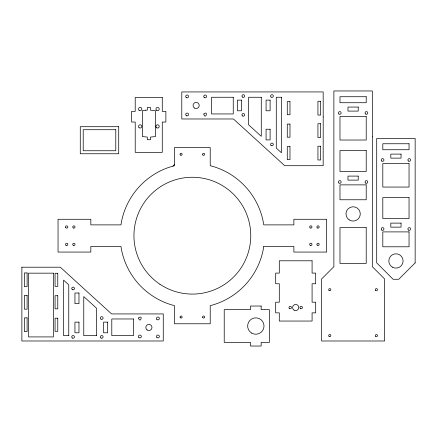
<?xml version="1.0" encoding="UTF-8"?>
<svg xmlns="http://www.w3.org/2000/svg" width="437" height="437" viewBox="0 0 437 437"><rect width="100%" height="100%" fill="white"/><g stroke="black" fill="none" stroke-linecap="round" stroke-linejoin="round"><path stroke-width="0.66" d="M172.997 166.104L174.483 164.427M21.872 267.204L21.872 340.986L163.258 340.986L163.258 313.93L111.593 313.93L60.317 267.204L21.872 267.204M323.194 116.936L323.172 165.71L284.727 165.71L233.445 118.984L181.787 118.984L181.787 91.934L323.172 91.934L323.194 116.936M372.351 136.218L372.319 266.679L384.615 278.975L384.615 340.986L321.577 340.986L321.577 278.975L333.873 266.679L333.873 90.967L372.319 90.967L372.351 136.218M138.529 317.999C140.157 324.309 143.555 313.848 138.529 317.999M203.784 114.03C205.412 120.344 208.81 109.878 203.784 114.03M263.735 246.479L263.194 249.762A72.231 72.231 0 0 1 211.044 305.441L210.219 305.632L210.219 323.779L174.483 323.779L174.483 305.632L173.658 305.441A72.231 72.231 0 0 1 121.513 249.762L120.956 246.468L90.83 246.468L90.83 252.067L58.039 252.067L58.039 219.276L90.83 219.276L90.83 224.88L120.956 224.88L121.513 221.581A72.231 72.231 0 0 1 169.135 167.278L174.483 165.71L174.483 147.569L210.219 147.569L210.219 165.71L211.044 165.907A72.231 72.231 0 0 1 263.194 221.581L263.746 224.88L293.872 224.88L293.872 219.276L326.663 219.276L326.663 252.067L293.872 252.067L293.872 246.468L263.735 246.479M415.15 262.877L398.757 279.27L393.098 279.27L376.705 262.877L376.705 138.458L415.15 138.458L415.15 262.877M145.455 110.184L142.336 110.676L142.336 136.579L147.296 137.071L147.296 139.736L150.492 139.736L150.492 137.071L155.452 136.579L155.452 110.676L150.492 110.184L150.492 107.518L147.296 107.518L147.296 110.184L145.455 110.184M366.211 96.724L339.981 96.724L339.981 102.728L366.211 102.728L366.211 96.724M233.249 97.26L211.546 97.26L211.546 113.942L233.249 113.942L233.249 97.26M261.277 97.26L248.62 97.26L248.62 124.807L261.277 136.339L261.277 97.26M281.45 97.26L276.277 97.26L276.277 148.061L281.45 152.775L281.45 97.26M162.269 97.489L135.213 97.489L135.213 111.386L131.608 111.386L131.608 122.038L135.213 122.038L135.213 152.327L162.269 152.327L162.269 122.038L165.874 122.038L165.874 111.386L162.269 111.386L162.269 97.489M241.442 100.128L237.422 100.128L237.422 110.785L241.442 110.785L241.442 100.128M270.099 100.128L266.073 100.128L266.073 110.785L270.099 110.785L270.099 100.128M320.638 101.28L317.934 101.28L317.934 115.051L320.638 115.051L320.638 101.28M289.977 101.613L287.273 101.613L287.273 114.729L289.977 114.729L289.977 101.613M358.22 107.07L347.972 107.07L347.972 111.091L358.22 111.091L358.22 107.07M366.211 116.532L339.981 116.532L339.981 140.026L366.211 140.026L366.211 116.532M320.638 123.742L317.934 123.742L317.934 137.513L320.638 137.513L320.638 123.742M289.977 124.075L287.273 124.075L287.273 137.191L289.977 137.191L289.977 124.075M118.722 126.708L80.277 126.708L80.277 153.758L118.722 153.758L118.722 126.708M270.099 129.237L266.073 129.237L266.073 139.895L270.099 139.895L270.099 129.237M115.789 129.718L83.21 129.718L83.21 150.749L115.789 150.749L115.789 129.718M409.043 143.757L382.812 143.757L382.812 149.754L409.043 149.733L409.043 143.757M320.638 146.204L317.934 146.204L317.934 159.975L320.638 159.975L320.638 146.204M289.977 146.537L287.273 146.537L287.273 159.652L289.977 159.652L289.977 146.537M366.211 150.568L339.981 150.568L339.981 171.539L366.211 171.539L366.211 150.568M401.051 154.097L390.804 154.097L390.804 158.123L401.051 158.123L401.051 154.097M409.043 163.558L382.812 163.558L382.812 187.058L409.043 187.058L409.043 163.558M358.22 176.095L347.972 176.095L347.972 180.115L358.22 180.115L358.22 176.095M366.211 184.873L339.981 184.873L339.981 199.769L366.211 199.769L366.211 184.873M409.043 197.595L382.812 197.595L382.812 218.566L409.043 218.566L409.043 197.595M401.051 223.121L390.804 223.121L390.804 227.142L401.051 227.142L401.051 223.121M366.211 227.595L339.981 227.595L339.981 263.402L366.211 263.402L366.211 227.595M409.043 231.9L382.812 231.9L382.812 246.796L409.043 246.796L409.043 231.9M312.084 260.796L279.292 260.796L279.292 273.098L275.687 273.098L275.687 283.75L279.292 283.75L279.292 302.196L275.687 302.196L275.687 312.854L279.292 312.854L279.292 321.048L312.084 321.048L312.084 312.854L315.689 312.854L315.689 302.196L312.084 302.196L312.084 283.75L315.689 283.75L315.689 273.098L312.084 273.098L312.084 260.796M27.11 272.939L24.406 272.939L24.406 286.71L27.11 286.71L27.11 272.939M53.336 273.163L28.547 273.163L28.547 336.916L53.336 336.916L53.336 273.163M57.771 273.262L55.067 273.262L55.067 286.377L57.771 286.377L57.771 273.262M78.971 293.019L74.945 293.019L74.945 303.677L78.971 303.677L78.971 293.019M27.11 295.401L24.406 295.401L24.406 309.172L27.11 309.172L27.11 295.401M57.771 295.723L55.067 295.723L55.067 308.839L57.771 308.839L57.771 295.723M261.157 306.031L250.499 306.031L250.499 309.636L224.219 309.636L224.219 342.428L250.499 342.428L250.499 346.033L261.157 346.033L261.157 342.428L269.356 342.428L269.356 309.636L261.157 309.636L261.157 306.031M27.11 317.863L24.406 317.863L24.406 331.634L27.11 331.634L27.11 317.863M57.771 318.185L55.067 318.185L55.067 331.301L57.771 331.301L57.771 318.185M133.498 318.972L111.796 318.972L111.796 335.654L133.498 335.654L133.498 318.972M78.971 322.129L74.945 322.129L74.945 332.786L78.971 332.786L78.971 322.129M107.622 322.129L103.602 322.129L103.602 332.786L107.622 332.786L107.622 322.129M68.767 335.654L63.594 335.654L63.594 280.139L68.767 284.853L68.767 335.654M96.424 335.654L83.767 335.654L83.767 296.576L96.424 308.107L96.424 335.654M392.382 267.154A7.156 7.156 0 0 0 403.116 260.955A7.156 7.156 0 0 0 392.382 254.76A7.156 7.156 0 0 0 392.382 267.154M408.387 161.018A1.355 1.355 0 0 0 410.583 160.199A1.355 1.355 0 0 0 408.775 158.707A1.355 1.355 0 0 0 408.387 161.018M381.747 230.042A1.355 1.355 0 0 0 383.943 229.223A1.355 1.355 0 0 0 382.129 227.732A1.355 1.355 0 0 0 381.747 230.042M408.387 230.042A1.355 1.355 0 0 0 410.583 229.223A1.355 1.355 0 0 0 408.775 227.732A1.355 1.355 0 0 0 408.387 230.042M381.747 161.018A1.355 1.355 0 0 0 383.943 160.199A1.355 1.355 0 0 0 382.129 158.707A1.355 1.355 0 0 0 381.747 161.018M329.061 336.37A1.065 1.065 0 0 0 330.814 335.802A1.065 1.065 0 0 0 329.443 334.562A1.065 1.065 0 0 0 329.061 336.37M338.915 183.016A1.355 1.355 0 0 0 341.106 182.191A1.355 1.355 0 0 0 339.298 180.705A1.355 1.355 0 0 0 338.915 183.016M365.556 113.991A1.355 1.355 0 0 0 367.752 113.172A1.355 1.355 0 0 0 365.938 111.681A1.355 1.355 0 0 0 365.556 113.991M338.915 113.991A1.355 1.355 0 0 0 341.106 113.172A1.355 1.355 0 0 0 339.298 111.681A1.355 1.355 0 0 0 338.915 113.991M349.152 219.877A7.156 7.156 0 0 0 360.268 214.398A7.156 7.156 0 0 0 349.966 207.509A7.156 7.156 0 0 0 349.152 219.877M375.705 336.37A1.065 1.065 0 0 0 377.459 335.802A1.065 1.065 0 0 0 376.088 334.562A1.065 1.065 0 0 0 375.705 336.37M375.705 290.463A1.065 1.065 0 0 0 377.459 289.895A1.065 1.065 0 0 0 376.088 288.66A1.065 1.065 0 0 0 375.705 290.463M329.061 290.463A1.065 1.065 0 0 0 330.814 289.895A1.065 1.065 0 0 0 329.443 288.66A1.065 1.065 0 0 0 329.061 290.463M365.556 183.016A1.355 1.355 0 0 0 367.752 182.191A1.355 1.355 0 0 0 365.938 180.705A1.355 1.355 0 0 0 365.556 183.016M271.011 96.998A1.355 1.355 0 0 0 273.262 96.364A1.355 1.355 0 0 0 271.585 94.731A1.355 1.355 0 0 0 271.011 96.998M242.355 96.998A1.355 1.355 0 0 0 244.611 96.364A1.355 1.355 0 0 0 242.928 94.731A1.355 1.355 0 0 0 242.355 96.998M194.509 108.059A3.075 3.075 0 0 0 199.212 105.563A3.075 3.075 0 0 0 194.694 102.739A3.075 3.075 0 0 0 194.509 108.059M242.355 115.854A1.355 1.355 0 0 0 244.611 115.215A1.355 1.355 0 0 0 242.928 113.582A1.355 1.355 0 0 0 242.355 115.854M271.011 145.406A1.355 1.355 0 0 0 273.262 144.773A1.355 1.355 0 0 0 271.585 143.139A1.355 1.355 0 0 0 271.011 145.406M204.434 97.68A1.437 1.437 0 0 0 206.586 96.44A1.437 1.437 0 0 0 204.434 95.195A1.437 1.437 0 0 0 204.434 97.68M186.397 97.68A1.437 1.437 0 0 0 188.549 96.44A1.437 1.437 0 0 0 186.397 95.195A1.437 1.437 0 0 0 186.397 97.68M186.397 115.718A1.437 1.437 0 0 0 188.549 114.472A1.437 1.437 0 0 0 186.397 113.232A1.437 1.437 0 0 0 186.397 115.718M147.1 329.946A3.075 3.075 0 0 0 151.961 327.783A3.075 3.075 0 0 0 147.657 324.653A3.075 3.075 0 0 0 147.1 329.946M100.974 337.998A1.355 1.355 0 0 0 103.094 336.998A1.355 1.355 0 0 0 101.171 335.66A1.355 1.355 0 0 0 100.974 337.998M138.829 337.435A1.437 1.437 0 0 0 141.26 336.916A1.437 1.437 0 0 0 139.594 335.07A1.437 1.437 0 0 0 138.829 337.435M156.861 337.435A1.437 1.437 0 0 0 159.292 336.916A1.437 1.437 0 0 0 157.631 335.07A1.437 1.437 0 0 0 156.861 337.435M156.861 319.398A1.437 1.437 0 0 0 159.292 318.884A1.437 1.437 0 0 0 157.631 317.038A1.437 1.437 0 0 0 156.861 319.398M100.974 319.141A1.355 1.355 0 0 0 103.094 318.141A1.355 1.355 0 0 0 101.171 316.809A1.355 1.355 0 0 0 100.974 319.141M72.324 289.589A1.355 1.355 0 0 0 74.437 288.589A1.355 1.355 0 0 0 72.515 287.251A1.355 1.355 0 0 0 72.324 289.589M72.324 337.998A1.355 1.355 0 0 0 74.437 336.998A1.355 1.355 0 0 0 72.515 335.66A1.355 1.355 0 0 0 72.324 337.998M300.47 308.527A1.229 1.229 0 0 0 302.404 307.637A1.229 1.229 0 0 0 300.667 306.408A1.229 1.229 0 0 0 300.47 308.527M294.057 310.133A3.075 3.075 0 0 0 298.761 307.632A3.075 3.075 0 0 0 294.243 304.808A3.075 3.075 0 0 0 294.057 310.133M289.485 308.527A1.229 1.229 0 0 0 291.419 307.637A1.229 1.229 0 0 0 289.682 306.408A1.229 1.229 0 0 0 289.485 308.527M202.768 317.617A1.032 1.032 0 0 0 204.554 317.481A1.032 1.032 0 0 0 203.544 316.006A1.032 1.032 0 0 0 202.768 317.617M180.23 154.895A1.032 1.032 0 0 0 182.011 154.758A1.032 1.032 0 0 0 181.005 153.283A1.032 1.032 0 0 0 180.23 154.895M159.904 284.236A58.405 58.405 0 0 0 250.636 239.492A58.405 58.405 0 0 0 166.519 183.289A58.405 58.405 0 0 0 159.904 284.236M180.23 317.617A1.032 1.032 0 0 0 182.011 317.481A1.032 1.032 0 0 0 181.005 316.006A1.032 1.032 0 0 0 180.23 317.617M202.768 154.895A1.032 1.032 0 0 0 204.554 154.758A1.032 1.032 0 0 0 203.544 153.283A1.032 1.032 0 0 0 202.768 154.895M73.301 227.983A1.147 1.147 0 0 0 75.022 226.989A1.147 1.147 0 0 0 73.301 225.995A1.147 1.147 0 0 0 73.301 227.983M66.102 245.375A1.147 1.147 0 0 0 67.822 244.381A1.147 1.147 0 0 0 66.102 243.387A1.147 1.147 0 0 0 66.102 245.375M310.254 227.961A1.147 1.147 0 0 0 311.974 226.967A1.147 1.147 0 0 0 310.254 225.973A1.147 1.147 0 0 0 310.254 227.961M317.459 227.961A1.147 1.147 0 0 0 319.179 226.967A1.147 1.147 0 0 0 317.459 225.973A1.147 1.147 0 0 0 317.459 227.961M317.12 245.053A1.147 1.147 0 0 0 319.092 244.796A1.147 1.147 0 0 0 317.879 243.218A1.147 1.147 0 0 0 317.12 245.053M310.254 245.348A1.147 1.147 0 0 0 311.974 244.354A1.147 1.147 0 0 0 310.254 243.36A1.147 1.147 0 0 0 310.254 245.348M73.301 245.375A1.147 1.147 0 0 0 75.022 244.381A1.147 1.147 0 0 0 73.301 243.387A1.147 1.147 0 0 0 73.301 245.375M65.763 227.688A1.147 1.147 0 0 0 67.735 227.431A1.147 1.147 0 0 0 66.522 225.853A1.147 1.147 0 0 0 65.763 227.688M139.026 127.566A1.639 1.639 0 0 0 141.774 126.861A1.639 1.639 0 0 0 139.791 124.835A1.639 1.639 0 0 0 139.026 127.566M156.768 127.839A1.639 1.639 0 0 0 159.226 126.419A1.639 1.639 0 0 0 156.768 124.998A1.639 1.639 0 0 0 156.768 127.839M156.413 110.179A1.639 1.639 0 0 0 159.166 109.474A1.639 1.639 0 0 0 157.178 107.442A1.639 1.639 0 0 0 156.413 110.179M139.026 110.179A1.639 1.639 0 0 0 141.774 109.474A1.639 1.639 0 0 0 139.791 107.442A1.639 1.639 0 0 0 139.026 110.179M251.734 333.131A8.199 8.199 0 0 0 264.03 326.035A8.199 8.199 0 0 0 251.734 318.934A8.199 8.199 0 0 0 251.734 333.131"/></g></svg>
